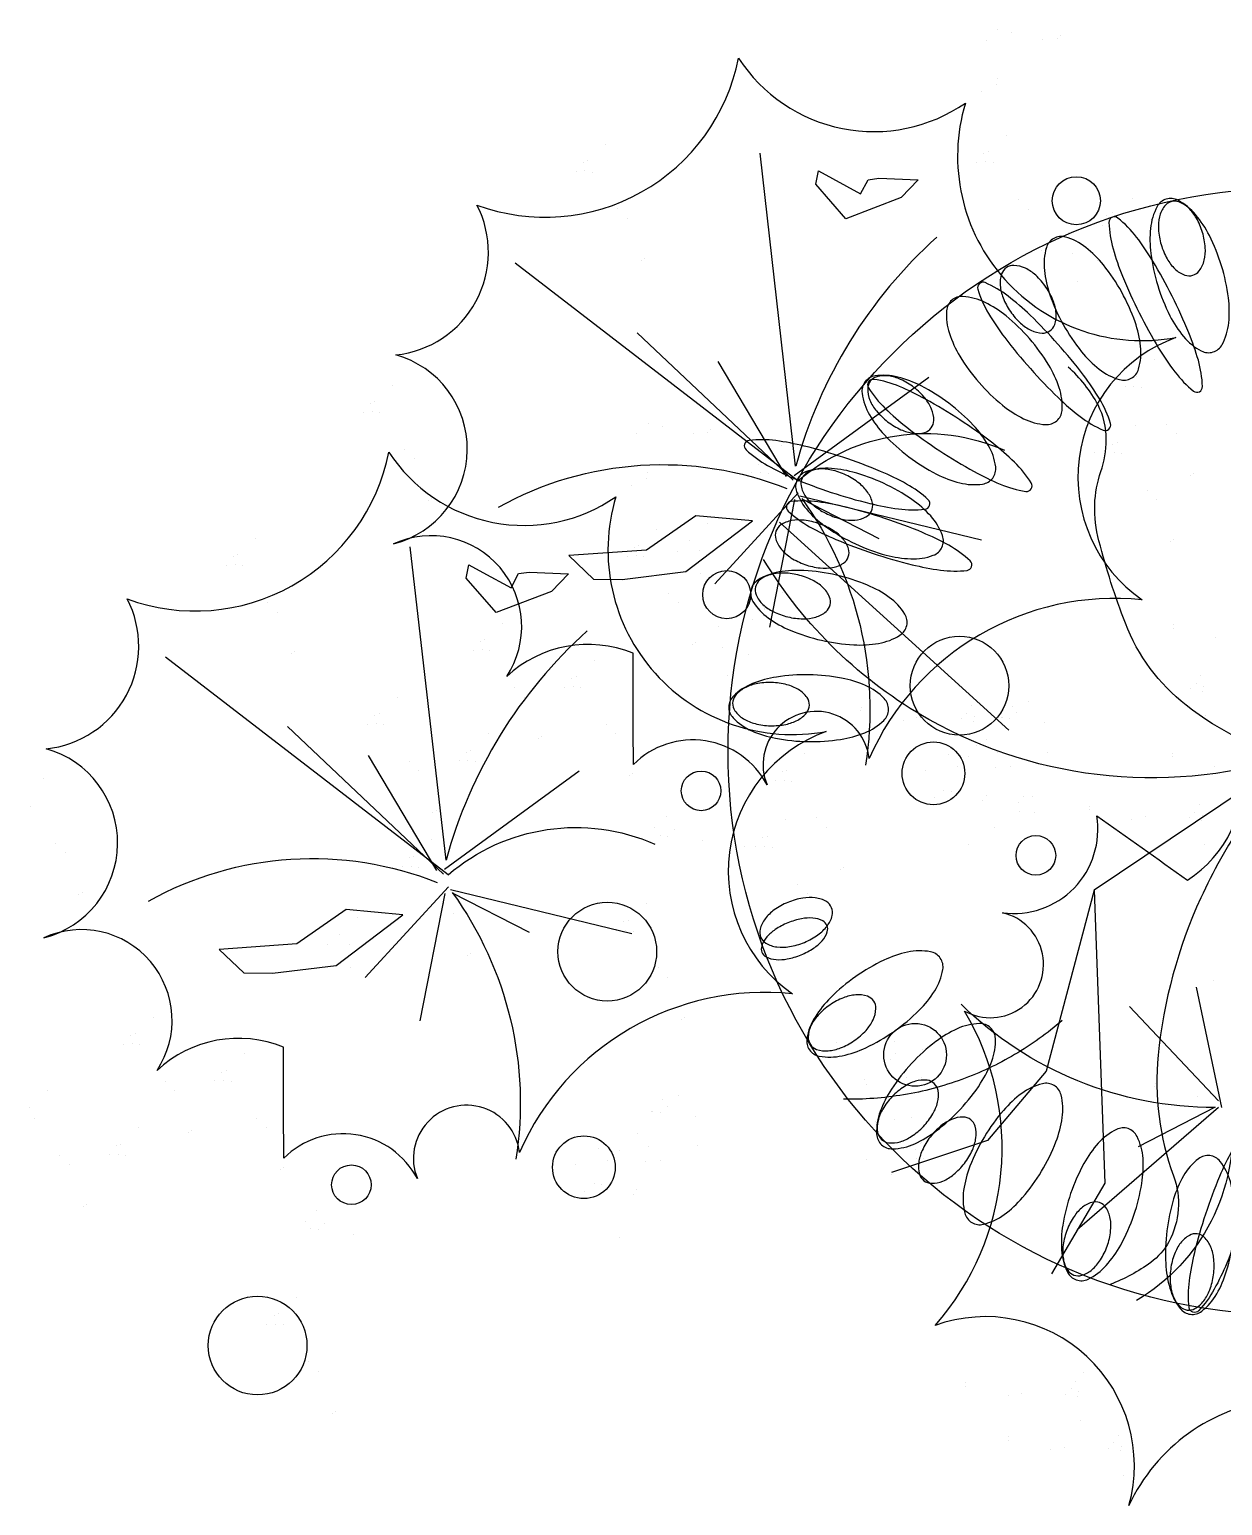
# Model space of a CAD drawing. Header units: millimetres. Extents: x 14385 to 129787, y 107826 to 186798.
# Drawn here: x 24926 to 26186, y 124679 to 126236 of the extents above; entities that cross this region are included whole.
import ezdxf

# ---------------------------------------------------------------- set-up
doc = ezdxf.new("R2010")
doc.units = ezdxf.units.MM
doc.header["$LTSCALE"] = 1000
doc.layers.add('FF-PLANTS', color=86, linetype='Continuous')

# ---------------------------------------------------------------- blocks, each defined once
blk = doc.blocks.new('A$C2E4346AB')
at = {"color": 250}
for p, q in [((-290.8, 781.5), (-290.8, 781.5)), ((-303, 770.4), (-303, 770.4)), ((-275.7, 778.3), (-275.7, 778.3)), ((-243.3, 771.3), (-243.3, 771.3)), ((-227.5, 772), (-227.5, 772)), ((-224.8, 775.4), (-224.8, 775.4)), ((-292.1, 723.6), (-292.1, 723.6)), ((-291.1, 729.5), (-291.1, 729.5)), ((-307.8, 715.6), (-307.8, 715.6)), ((-281.6, 669.9), (-281.6, 669.9)), ((-704.6, 660.3), (-704.6, 660.3)), ((-728.4, 641), (-728.4, 641)), ((-723.6, 642.8), (-723.6, 642.8)), ((-504, 320.6), (-541.6, 651.1)), ((-312.8, 641.3), (-312.8, 641.3)), ((-305.4, 650.6), (-305.4, 650.6)), ((-303.4, 641.8), (-303.4, 641.8)), ((-300.6, 652.5), (-300.6, 652.5)), ((-295.6, 640.8), (-295.6, 640.8)), ((-735.8, 631.7), (-735.8, 631.7)), ((-726.4, 632.2), (-726.4, 632.2)), ((-718.6, 631.1), (-718.6, 631.1)), ((-692, 592.4), (-692, 592.4)), ((-269, 602), (-269, 602)), ((-258.7, 592), (-258.7, 592)), ((-148.8, 603.1), (-148.8, 603.1)), ((-681.7, 582.4), (-681.7, 582.4)), ((-175.6, 585.6), (-175.6, 585.6)), ((-169, 588.3), (-169, 588.3)), ((-167.8, 585.6), (-167.8, 585.6)), ((-167.8, 584.6), (-167.8, 584.6)), ((-216.1, 567.6), (-216.1, 567.6)), ((-180, 574.5), (-180, 574.5)), ((-244, 547.8), (-244, 547.8)), ((-240.7, 549.9), (-240.7, 549.9)), ((-211.9, 545.3), (-211.9, 545.3)), ((-501.7, 305.1), (-800, 534.8)), ((-667, 538.2), (-667, 538.2)), ((-663.7, 540.3), (-663.7, 540.3)), ((-185.1, 537.3), (-185.1, 537.3)), ((-206.7, 515.1), (-206.7, 515.1)), ((-671.3, 461.5), (-506.6, 305.9)), ((-513.5, 309.7), (-585.6, 431.2)), ((-125.1, 433), (-125.1, 433)), ((-929, 406.3), (-929, 406.3)), ((-505.7, 310.8), (-363.3, 414.7)), ((-149, 413.7), (-149, 413.7)), ((-144.1, 415.6), (-144.1, 415.6)), ((-156.3, 404.4), (-156.3, 404.4)), ((-146.9, 404.9), (-146.9, 404.9)), ((-139.1, 403.9), (-139.1, 403.9)), ((-960.2, 377.7), (-960.2, 377.7)), ((-952.8, 387.1), (-952.8, 387.1)), ((-950.8, 378.2), (-950.8, 378.2)), ((-948, 388.9), (-948, 388.9)), ((-942.9, 377.2), (-942.9, 377.2)), ((-659.8, 365.8), (-659.8, 365.8)), ((-644.7, 362.7), (-644.7, 362.7)), ((-593.9, 359.7), (-593.9, 359.7)), ((-145.6, 363.3), (-145.6, 363.3)), ((-112.5, 365.1), (-112.5, 365.1)), ((-672, 354.7), (-672, 354.7)), ((-612.3, 355.6), (-612.3, 355.6)), ((-596.6, 356.3), (-596.6, 356.3)), ((-169.5, 344), (-169.5, 344)), ((-164.7, 345.8), (-164.7, 345.8)), ((-102.2, 355.1), (-102.2, 355.1)), ((-916.4, 338.5), (-916.4, 338.5)), ((-906.1, 328.4), (-906.1, 328.4)), ((-519, 342.2), (-519, 342.2)), ((-188.8, 335.4), (-188.8, 335.4)), ((-176.9, 334.6), (-176.9, 334.6)), ((-167.4, 335.1), (-167.4, 335.1)), ((-159.6, 334.1), (-159.6, 334.1)), ((-660.2, 313.9), (-660.2, 313.9)), ((-550.3, 313.6), (-550.3, 313.6)), ((-542.9, 322.9), (-542.9, 322.9)), ((-540.8, 314.1), (-540.8, 314.1)), ((-538.1, 324.7), (-538.1, 324.7)), ((-533, 313), (-533, 313)), ((-84.2, 313), (-84.2, 313)), ((-676.9, 299.9), (-676.9, 299.9)), ((-661.2, 307.9), (-661.2, 307.9)), ((-87.5, 311), (-87.5, 311)), ((-891.4, 284.3), (-891.4, 284.3)), ((-888.1, 286.4), (-888.1, 286.4)), ((-501.4, 292.4), (-589.2, 196.5)), ((-505.2, 285.4), (-531.5, 150.9)), ((-499.4, 289.5), (-307.7, 243)), ((-497.5, 286.2), (-416.3, 244.4)), ((-133, 295.4), (-133, 295.4)), ((-122.8, 285.3), (-122.8, 285.3)), ((-506.4, 274.3), (-506.4, 274.3)), ((-650.6, 254.2), (-650.6, 254.2)), ((-597.4, 259.7), (-597.4, 259.7)), ((-496.2, 264.2), (-496.2, 264.2)), ((-1073.7, 244.6), (-1073.7, 244.6)), ((-873, -95), (-910.7, 235.4)), ((-674.5, 234.9), (-674.5, 234.9)), ((-669.7, 236.8), (-669.7, 236.8)), ((-616.4, 242.2), (-616.4, 242.2)), ((-108.1, 241.2), (-108.1, 241.2)), ((-104.7, 243.3), (-104.7, 243.3)), ((-1097.5, 225.3), (-1097.5, 225.3)), ((-1092.7, 227.2), (-1092.7, 227.2)), ((-681.9, 225.6), (-681.9, 225.6)), ((-672.4, 226.1), (-672.4, 226.1)), ((-664.6, 225.1), (-664.6, 225.1)), ((-628.6, 231.1), (-628.6, 231.1)), ((-605.6, 231.8), (-605.6, 231.8)), ((-589.9, 232.4), (-589.9, 232.4)), ((-481.5, 220.1), (-481.5, 220.1)), ((-478.1, 222.2), (-478.1, 222.2)), ((-1104.9, 216), (-1104.9, 216)), ((-1095.4, 216.5), (-1095.4, 216.5)), ((-1087.6, 215.5), (-1087.6, 215.5)), ((-604.9, 207.3), (-604.9, 207.3)), ((-517.9, 187.4), (-517.9, 187.4)), ((-1061.1, 176.7), (-1061.1, 176.7)), ((-638.1, 186.3), (-638.1, 186.3)), ((-627.8, 176.3), (-627.8, 176.3)), ((-538, 172.6), (-538, 172.6)), ((-1050.8, 166.7), (-1050.8, 166.7)), ((-549.1, 158.8), (-549.1, 158.8)), ((-544.7, 169.9), (-544.7, 169.9)), ((-536.9, 170), (-536.9, 170)), ((-536.9, 168.9), (-536.9, 168.9)), ((-813.1, 154.9), (-813.1, 154.9)), ((-585.2, 151.9), (-585.2, 151.9)), ((-105, 149.8), (-105, 149.8)), ((-104.7, 153.7), (-104.7, 153.7)), ((-1032.8, 124.6), (-1032.8, 124.6)), ((-844.4, 126.3), (-844.4, 126.3)), ((-837, 135.6), (-837, 135.6)), ((-834.9, 126.8), (-834.9, 126.8)), ((-832.2, 137.4), (-832.2, 137.4)), ((-827.1, 125.7), (-827.1, 125.7)), ((-613.1, 132.2), (-613.1, 132.2)), ((-609.8, 134.2), (-609.8, 134.2)), ((-580.9, 129.7), (-580.9, 129.7)), ((-60.3, 140), (-60.3, 140)), ((-870.7, -110.6), (-1169.1, 119.1)), ((-1036.1, 122.5), (-1036.1, 122.5)), ((-716.7, 116.1), (-716.7, 116.1)), ((-554.2, 121.6), (-554.2, 121.6)), ((-740.6, 96.8), (-740.6, 96.8)), ((-735.8, 98.7), (-735.8, 98.7)), ((-575.7, 99.4), (-575.7, 99.4)), ((-76.3, 99.4), (-76.3, 99.4)), ((-800.6, 87), (-800.6, 87)), ((-748, 87.5), (-748, 87.5)), ((-738.5, 88), (-738.5, 88)), ((-730.7, 87), (-730.7, 87)), ((-86.7, 85.7), (-86.7, 85.7)), ((-81.3, 91.4), (-81.3, 91.4)), ((-74.2, 83), (-74.2, 83)), ((-73, 88), (-73, 88)), ((-924.5, 77), (-924.5, 77)), ((-790.3, 77), (-790.3, 77)), ((-435, 62.4), (-435, 62.4)), ((-434.8, 66.3), (-434.8, 66.3)), ((-318.7, 68), (-318.7, 68)), ((-275, 67.5), (-275, 67.5)), ((-258.2, 72.2), (-258.2, 72.2)), ((-955.7, 48.4), (-955.7, 48.4)), ((-948.4, 57.7), (-948.4, 57.7)), ((-946.3, 48.9), (-946.3, 48.9)), ((-943.5, 59.5), (-943.5, 59.5)), ((-938.5, 47.8), (-938.5, 47.8)), ((-704.1, 48.3), (-704.1, 48.3)), ((-390.3, 52.6), (-390.3, 52.6)), ((-376.1, 55.2), (-376.1, 55.2)), ((-329.2, 54.3), (-329.2, 54.3)), ((-323.8, 60), (-323.8, 60)), ((-316.7, 51.6), (-316.7, 51.6)), ((-315.4, 56.6), (-315.4, 56.6)), ((-286.9, 55.8), (-286.9, 55.8)), ((-285.7, 55.7), (-285.7, 55.7)), ((-277.9, 54.7), (-277.9, 54.7)), ((-270.4, 61), (-270.4, 61)), ((-241.1, 49.8), (-241.1, 49.8)), ((-71.1, 57.3), (-71.1, 57.3)), ((-1040.4, 45.8), (-875.7, -109.8)), ((-828.1, 38.2), (-828.1, 38.2)), ((-775.6, 32.8), (-775.6, 32.8)), ((-772.3, 34.9), (-772.3, 34.9)), ((-693.9, 38.2), (-693.9, 38.2)), ((-302.2, 31.9), (-302.2, 31.9)), ((-851.9, 18.9), (-851.9, 18.9)), ((-847.1, 20.8), (-847.1, 20.8)), ((-494.2, 17.3), (-494.2, 17.3)), ((-343, 16.2), (-343, 16.2)), ((-313.6, 26), (-313.6, 26)), ((-290.4, 18.7), (-290.4, 18.7)), ((-238.6, 18.9), (-238.6, 18.9)), ((-106, 17.8), (-106, 17.8)), ((-882.6, -106), (-954.7, 15.5)), ((-911.9, 9.1), (-911.9, 9.1)), ((-859.3, 9.6), (-859.3, 9.6)), ((-849.9, 10.1), (-849.9, 10.1)), ((-842.1, 9.1), (-842.1, 9.1)), ((-333.4, 3.3), (-333.4, 3.3)), ((-321.2, 14.4), (-321.2, 14.4)), ((-293.2, 2.6), (-293.2, 2.6)), ((-277.5, 3.3), (-277.5, 3.3)), ((-106.2, 13.9), (-106.2, 13.9)), ((-61.5, 4.1), (-61.5, 4.1)), ((-1298, -9.3), (-1298, -9.3)), ((-901.6, -0.9), (-901.6, -0.9)), ((-874.8, -104.8), (-732.4, -0.9)), ((-679.1, -5.9), (-679.1, -5.9)), ((-675.8, -3.9), (-675.8, -3.9)), ((-525.4, -11.3), (-525.4, -11.3)), ((-518, -1.9), (-518, -1.9)), ((-516, -10.8), (-516, -10.8)), ((-513.2, -0.1), (-513.2, -0.1)), ((-508.2, -11.8), (-508.2, -11.8)), ((-367.2, -0.6), (-367.2, -0.6)), ((-357.4, -29.5), (-357.4, -29.5)), ((-347.5, -21.2), (-347.5, -21.2)), ((-339.7, -22.2), (-339.7, -22.2)), ((-302.8, -27.1), (-302.8, -27.1)), ((-263.5, -28.1), (-263.5, -28.1)), ((-253.5, -28.1), (-253.5, -28.1)), ((-1312, -38.5), (-1312, -38.5)), ((-886.9, -45.1), (-886.9, -45.1)), ((-883.6, -43), (-883.6, -43)), ((-306.6, -32.4), (-306.6, -32.4)), ((-268.8, -33.9), (-268.8, -33.9)), ((-267.5, -43.6), (-267.5, -43.6)), ((-251.5, -44.5), (-251.5, -44.5)), ((-193.8, -42.1), (-193.8, -42.1)), ((-193.6, -38.2), (-193.6, -38.2)), ((-82.6, -44.5), (-82.6, -44.5)), ((-77.5, -36.5), (-77.5, -36.5)), ((-652.5, -60.6), (-652.5, -60.6)), ((-640.3, -49.4), (-640.3, -49.4)), ((-514.7, -52.4), (-514.7, -52.4)), ((-481.6, -50.5), (-481.6, -50.5)), ((-471.3, -60.6), (-471.3, -60.6)), ((-294.2, -61), (-294.2, -61)), ((-149.1, -51.9), (-149.1, -51.9)), ((-135, -49.4), (-135, -49.4)), ((-88, -50.2), (-88, -50.2)), ((-75.5, -52.9), (-75.5, -52.9)), ((-74.2, -47.9), (-74.2, -47.9)), ((-1285.5, -77.2), (-1285.5, -77.2)), ((-888.1, -73.5), (-888.1, -73.5)), ((-646.8, -68.7), (-646.8, -68.7)), ((-639, -69.7), (-639, -69.7)), ((-631.8, -62.9), (-631.8, -62.9)), ((-602.1, -74.6), (-602.1, -74.6)), ((-538.5, -71.7), (-538.5, -71.7)), ((-533.7, -69.9), (-533.7, -69.9)), ((-1275.2, -87.3), (-1275.2, -87.3)), ((-911.9, -92.8), (-911.9, -92.8)), ((-907.1, -91), (-907.1, -91)), ((-557.9, -80.3), (-557.9, -80.3)), ((-545.9, -81), (-545.9, -81)), ((-536.5, -80.5), (-536.5, -80.5)), ((-528.7, -81.6), (-528.7, -81.6)), ((-321, -78.1), (-321, -78.1)), ((-72.4, -78.6), (-72.4, -78.6)), ((-919.3, -102.1), (-919.3, -102.1)), ((-909.9, -101.6), (-909.9, -101.6)), ((-902.1, -102.7), (-902.1, -102.7)), ((-456.6, -104.7), (-456.6, -104.7)), ((-453.3, -102.6), (-453.3, -102.6)), ((-870.5, -123.3), (-958.3, -219.1)), ((-502.1, -120.3), (-502.1, -120.3)), ((-1260.5, -131.4), (-1260.5, -131.4)), ((-1257.2, -129.3), (-1257.2, -129.3)), ((-874.2, -130.2), (-900.6, -264.7)), ((-868.4, -126.2), (-676.8, -172.7)), ((-866.6, -129.5), (-785.3, -171.2)), ((-491.8, -130.3), (-491.8, -130.3)), ((-875.5, -141.4), (-875.5, -141.4)), ((-865.2, -151.4), (-865.2, -151.4)), ((-661.7, -140.9), (-661.7, -140.9)), ((-966.5, -156), (-966.5, -156)), ((-692.9, -169.5), (-692.9, -169.5)), ((-685.5, -160.2), (-685.5, -160.2)), ((-683.4, -169), (-683.4, -169)), ((-680.7, -158.3), (-680.7, -158.3)), ((-675.6, -170.1), (-675.6, -170.1)), ((-997.7, -184.6), (-997.7, -184.6)), ((-985.5, -173.4), (-985.5, -173.4)), ((-974.7, -183.9), (-974.7, -183.9)), ((-959, -183.2), (-959, -183.2)), ((-477.1, -174.5), (-477.1, -174.5)), ((-473.8, -172.4), (-473.8, -172.4)), ((-850.5, -195.6), (-850.5, -195.6)), ((-847.2, -193.5), (-847.2, -193.5)), ((-974, -208.4), (-974, -208.4)), ((-649.1, -208.8), (-649.1, -208.8)), ((-638.8, -218.8), (-638.8, -218.8)), ((-54.1, -356.2), (-81, -229)), ((-63.2, -222.5), (-63.2, -222.5)), ((-1182.2, -260.8), (-1182.2, -260.8)), ((-624.1, -263), (-624.1, -263)), ((-620.8, -260.9), (-620.8, -260.9)), ((-57.5, -349.1), (-151.7, -249.5)), ((-1206.1, -280.1), (-1206.1, -280.1)), ((-1201.2, -278.2), (-1201.2, -278.2)), ((-1213.4, -289.4), (-1213.4, -289.4)), ((-1204, -288.9), (-1204, -288.9)), ((-1196.2, -289.9), (-1196.2, -289.9)), ((-460.4, -287.8), (-460.4, -287.8)), ((-399.7, -286.4), (-399.7, -286.4)), ((-370.5, -295.2), (-370.5, -295.2)), ((-1085.8, -299.5), (-1085.8, -299.5)), ((-404.1, -305.1), (-404.1, -305.1)), ((-398.7, -299.3), (-398.7, -299.3)), ((-1109.6, -318.8), (-1109.6, -318.8)), ((-1104.8, -317), (-1104.8, -317)), ((-431.6, -326.1), (-431.6, -326.1)), ((-386.9, -324.9), (-386.9, -324.9)), ((-370.9, -324.7), (-370.9, -324.7)), ((-239.5, -317.9), (-301.4, -391.1)), ((-1293.6, -338.7), (-1293.6, -338.7)), ((-1169.6, -328.7), (-1169.6, -328.7)), ((-1159.3, -338.7), (-1159.3, -338.7)), ((-1117, -328.2), (-1117, -328.2)), ((-1107.6, -327.7), (-1107.6, -327.7)), ((-1099.8, -328.7), (-1099.8, -328.7)), ((-429.4, -332.2), (-429.4, -332.2)), ((-384.9, -341.4), (-384.9, -341.4)), ((-124.7, -334.3), (-124.7, -334.3)), ((-124.5, -330.4), (-124.5, -330.4)), ((-65.8, -341.6), (-65.8, -341.6)), ((-1312.6, -356.1), (-1312.6, -356.1)), ((-644.1, -348.2), (-644.1, -348.2)), ((-639.4, -354.7), (-639.4, -354.7)), ((-627.2, -343.5), (-627.2, -343.5)), ((-410.9, -357.3), (-410.9, -357.3)), ((-57.6, -356.2), (-206.8, -485.2)), ((-61.3, -355.7), (-142.5, -397.6)), ((-80, -344.1), (-80, -344.1)), ((-1307.6, -367.8), (-1307.6, -367.8)), ((-1073.2, -367.4), (-1073.2, -367.4)), ((-656, -359.9), (-656, -359.9)), ((-654.8, -359.9), (-654.8, -359.9)), ((-647, -361), (-647, -361)), ((-610.1, -365.8), (-610.1, -365.8)), ((-419.4, -370.5), (-419.4, -370.5)), ((-399.4, -368.9), (-399.4, -368.9)), ((-381.8, -367), (-381.8, -367)), ((-1197.1, -377.5), (-1197.1, -377.5)), ((-1144.6, -382.9), (-1144.6, -382.9)), ((-1141.3, -380.8), (-1141.3, -380.8)), ((-1062.9, -377.5), (-1062.9, -377.5)), ((-671.3, -383.8), (-671.3, -383.8)), ((-1221, -396.7), (-1221, -396.7)), ((-1216.2, -394.9), (-1216.2, -394.9)), ((-712, -399.5), (-712, -399.5)), ((-690.3, -401.2), (-690.3, -401.2)), ((-659.5, -397), (-659.5, -397)), ((-607.7, -396.8), (-607.7, -396.8)), ((-301.4, -391.1), (-402.7, -424.8)), ((-377.3, -400), (-377.3, -400)), ((-371.9, -394.3), (-371.9, -394.3)), ((-371.2, -393.3), (-371.2, -393.3)), ((-1281, -406.6), (-1281, -406.6)), ((-1270.7, -416.6), (-1270.7, -416.6)), ((-1228.4, -406.1), (-1228.4, -406.1)), ((-1218.9, -405.6), (-1218.9, -405.6)), ((-1211.1, -406.6), (-1211.1, -406.6)), ((-1044.9, -419.5), (-1044.9, -419.5)), ((-736.3, -416.3), (-736.3, -416.3)), ((-702.5, -412.4), (-702.5, -412.4)), ((-662.3, -413.1), (-662.3, -413.1)), ((-646.6, -412.4), (-646.6, -412.4)), ((-429.3, -411.2), (-429.3, -411.2)), ((-376.6, -409.8), (-376.6, -409.8)), ((-368.6, -409.8), (-368.6, -409.8)), ((-1048.2, -421.6), (-1048.2, -421.6)), ((-402.7, -427.2), (-402.7, -427.2)), ((-374.6, -426.2), (-374.6, -426.2)), ((-177.6, -436.1), (-233.9, -531.7)), ((-726.5, -445.1), (-726.5, -445.1)), ((-716.5, -436.9), (-716.5, -436.9)), ((-708.7, -437.9), (-708.7, -437.9)), ((-675.6, -448.1), (-675.6, -448.1)), ((-671.9, -442.8), (-671.9, -442.8)), ((-1256, -460.8), (-1256, -460.8)), ((-1252.7, -458.7), (-1252.7, -458.7)), ((-1009.4, -465.1), (-1009.4, -465.1)), ((-1021.6, -476.3), (-1021.6, -476.3)), ((-1000.9, -478.6), (-1000.9, -478.6)), ((-1015.8, -484.3), (-1015.8, -484.3)), ((-1008, -485.4), (-1008, -485.4)), ((-971.2, -490.2), (-971.2, -490.2)), ((-690, -493.7), (-690, -493.7)), ((-1030.7, -556.6), (-1030.7, -556.6)), ((-1054.6, -575.9), (-1054.6, -575.9)), ((-1049.8, -574), (-1049.8, -574)), ((-1062, -585.2), (-1062, -585.2)), ((-1052.5, -584.7), (-1052.5, -584.7)), ((-1044.7, -585.7), (-1044.7, -585.7)), ((-1018.2, -624.5), (-1018.2, -624.5)), ((-1007.9, -634.5), (-1007.9, -634.5)), ((-200.6, -635.6), (-200.6, -635.6)), ((-324.5, -650.5), (-324.5, -650.5)), ((-324.2, -646.6), (-324.2, -646.6)), ((-213.3, -652.9), (-213.3, -652.9)), ((-208.2, -644.9), (-208.2, -644.9)), ((-279.8, -660.3), (-279.8, -660.3)), ((-265.6, -657.8), (-265.6, -657.8)), ((-218.7, -658.6), (-218.7, -658.6)), ((-206.2, -661.3), (-206.2, -661.3)), ((-204.9, -656.3), (-204.9, -656.3)), ((-993.2, -678.6), (-993.2, -678.6)), ((-989.9, -676.6), (-989.9, -676.6)), ((-203.1, -687), (-203.1, -687)), ((-279.6, -707.7), (-279.6, -707.7)), ((-279.4, -703.8), (-279.4, -703.8)), ((-220.7, -715), (-220.7, -715)), ((-173.8, -715.9), (-173.8, -715.9)), ((-168.4, -710.1), (-168.4, -710.1)), ((-163.3, -702.1), (-163.3, -702.1)), ((-160, -713.6), (-160, -713.6)), ((-234.9, -717.5), (-234.9, -717.5)), ((-161.3, -718.5), (-161.3, -718.5)), ((-158.2, -744.2), (-158.2, -744.2))]:
    blk.add_line(p, q, dxfattribs=at)
at = {"color": 8}
blk.add_line((-188.9, -126.7), (-239.5, -317.9), dxfattribs=at)
at = {"color": 250}
for points in [[(-926, 438.1, 0.528604), (-840.4, 596.3, 0.461323), (-564.3, 751.3, 0.422537), (-324.8, 703.9, 0.562131), (-102.5, 456.5, 0.60877), (-138.3, 179.6, 0.325172), (-426.4, 12.2, 1.146579), (-534.2, -15.6, 0.504788), (-675.2, 5.9, -0.001062), (-675.6, 123.2, 0.292797), (-809, 98.7, 0.752364), (-928.4, 238.7, 0.768627), (-926, 438.1)], [(-501.7, 305.1, -0.289646), (-283.4, 337.4, -0.01639)], [(-1295, 22.4, 0.528604), (-1209.5, 180.6, 0.461323), (-933.4, 335.6, 0.422537), (-693.8, 288.3, 0.562131), (-471.6, 40.8, 0.60877), (-507.4, -236.1, 0.325172), (-795.5, -403.5, 1.146579), (-903.3, -431.2, 0.504788), (-1044.3, -409.7, -0.001062), (-1044.6, -292.5, 0.292797), (-1178, -317, 0.752364), (-1297.5, -177, 0.768627), (-1295, 22.4)], [(-817.8, 277.3, -0.22602), (-513.2, 297)], [(-497.4, 286.6, -0.197403), (-430.2, 5, -0.078046)], [(311.2, -95.3, 0.528604), (390.3, -256.8, 0.461323), (356, -571.6, 0.422537), (178.3, -739.1, 0.562131), (-152.2, -776.2, 0.60877), (-356.8, -586.2, 0.325172), (-325.6, -254.4, 1.146579), (-285.6, -150.6, 0.504788), (-186.2, -48.3, -0.001062), (-90.5, -116.2, 0.292797), (-33, 6.7, 0.752364), (150.3, 22.6, 0.768627), (311.2, -95.3)], [(-870.7, -110.6, -0.289646), (-652.5, -78.3, -0.01639)], [(-1186.9, -138.3, -0.22602), (-882.3, -118.7)], [(-866.4, -129.1, -0.197403), (-799.2, -410.7, -0.078046)], [(-61.1, -356.1, -0.197403), (-329.4, -247.2, -0.078046)], [(-222.6, -264.3, -0.045191), (-272.8, -300.3, -0.045191), (-328.6, -326.6, -0.04648), (-390, -342.8, -0.04648), (-453.3, -347.4)], [(-43.6, -363.3, -0.289646), (-144.1, -559.8, -0.01639)]]:
    blk.add_lwpolyline(points, format="xyb", dxfattribs=at)
for points in [[(-392.5, 604.1), (-450.9, 581.8), (-482.5, 618.2), (-480, 632.3), (-465.1, 624.2), (-435.4, 608.1), (-427.3, 623), (-416.1, 624.6), (-374.7, 622.8)], [(-687.1, 201.1), (-619.8, 209.5), (-549.6, 262.9), (-609.4, 268.4), (-661.4, 232), (-743.4, 226.3), (-717.4, 201.4)], [(-761.6, 188.5), (-820, 166.1), (-851.6, 202.5), (-849.1, 216.6), (-834.2, 208.5), (-804.4, 192.4), (-796.4, 207.3), (-785.2, 208.9), (-743.8, 207.1)], [(-1056.1, -214.5), (-988.9, -206.2), (-918.7, -152.8), (-978.4, -147.3), (-1030.4, -183.6), (-1112.4, -189.4), (-1086.5, -214.2)]]:
    blk.add_lwpolyline(points, close=True, dxfattribs=at)
for points in [[(-63.4, 441.2, 0.197708), (-53.8, 449, 0.098831), (-46.8, 472.1, 0.056188), (-47.2, 498.4, 0.042894), (-54.4, 532.2, 0.042894), (-67.3, 564.1, 0.056188), (-81.8, 586.2, 0.098831), (-100.5, 601.3, 0.197708), (-112.8, 602.5, 0.197708), (-122.4, 594.6, 0.098831), (-129.4, 571.6, 0.056188), (-129.1, 545.2, 0.042894), (-121.8, 511.5, 0.042894), (-109, 479.5, 0.056188), (-94.5, 457.5, 0.098831), (-75.8, 442.3, 0.197708)], [(-84.8, 522.1, 0.159956), (-78, 526.8, 0.106325), (-72.7, 538.1, 0.071019), (-71.6, 551.3, 0.057323), (-74.5, 567.4, 0.057323), (-80.9, 582.5, 0.071019), (-89, 593, 0.106325), (-99.5, 599.5, 0.159956), (-107.9, 599.8, 0.159956), (-114.7, 595, 0.106325), (-120, 583.8, 0.071019), (-121, 570.6, 0.057323), (-118.2, 554.5, 0.057323), (-111.8, 539.4, 0.071019), (-103.7, 528.9, 0.106325), (-93.2, 522.3, 0.159956)], [(-84.8, 522.1, 0.159956), (-78, 526.8, 0.106325), (-72.7, 538.1, 0.071019), (-71.6, 551.3, 0.057323), (-74.5, 567.4, 0.057323), (-80.9, 582.5, 0.071019), (-89, 593, 0.106325), (-99.5, 599.5, 0.159956), (-107.9, 599.8, 0.159956), (-114.7, 595, 0.106325), (-120, 583.8, 0.071019), (-121, 570.6, 0.057323), (-118.2, 554.5, 0.057323), (-111.8, 539.4, 0.071019), (-103.7, 528.9, 0.106325), (-93.2, 522.3, 0.159956)], [(-77.8, 399.3, 0.293325), (-74.6, 404.7, 0.060578), (-78.9, 432.4, 0.027274), (-88.9, 461.3, 0.019608), (-106.5, 500, 0.019608), (-127, 537.2, 0.027274), (-144.2, 562.5, 0.060578), (-163.8, 582.5, 0.293325), (-170.1, 583.2, 0.293325), (-173.3, 577.8, 0.060578), (-168.9, 550.1, 0.027274), (-158.9, 521.2, 0.019608), (-141.4, 482.5, 0.019608), (-120.8, 445.3, 0.027274), (-103.6, 420.1, 0.060578), (-84, 400, 0.293325)], [(-149.7, 413.5, 0.197708), (-142, 423.2, 0.098831), (-139.9, 447.2, 0.056188), (-145.7, 472.9, 0.042894), (-159.8, 504.4, 0.042894), (-179.1, 533, 0.056188), (-197.8, 551.5, 0.098831), (-219.3, 562.5, 0.197708), (-231.6, 561, 0.197708), (-239.3, 551.3, 0.098831), (-241.4, 527.3, 0.056188), (-235.6, 501.6, 0.042894), (-221.5, 470.1, 0.042894), (-202.2, 441.5, 0.056188), (-183.5, 423, 0.098831), (-162, 412.1, 0.197708)], [(-235.6, 463.4, 0.159956), (-230.5, 470.1, 0.106325), (-229, 482.3, 0.071019), (-232.1, 495.2, 0.057323), (-239.8, 509.7, 0.057323), (-250.6, 522.1, 0.071019), (-261.5, 529.6, 0.106325), (-273.5, 532.5, 0.159956), (-281.5, 530.2, 0.159956), (-286.6, 523.6, 0.106325), (-288.1, 511.3, 0.071019), (-285, 498.4, 0.057323), (-277.3, 483.9, 0.057323), (-266.6, 471.5, 0.071019), (-255.6, 464.1, 0.106325), (-243.6, 461.1, 0.159956)], [(-173.3, 359.7, 0.293325), (-171.6, 365.7, 0.060578), (-183, 391.4, 0.027274), (-200.1, 416.7, 0.019608), (-227.1, 449.5, 0.019608), (-256.5, 480.1, 0.027274), (-279.7, 500.1, 0.060578), (-303.8, 514.4, 0.293325), (-310, 513.4, 0.293325), (-311.7, 507.4, 0.060578), (-300.3, 481.7, 0.027274), (-283.2, 456.4, 0.019608), (-256.2, 423.6, 0.019608), (-226.8, 393, 0.027274), (-203.6, 373, 0.060578), (-179.5, 358.7, 0.293325)], [(-228.4, 368.5, 0.197708), (-222.8, 379.6, 0.098831), (-225.8, 403.5, 0.056188), (-236.8, 427.4, 0.042894), (-257.2, 455.3, 0.042894), (-281.9, 479.3, 0.056188), (-304.1, 493.5, 0.098831), (-327.4, 499.7, 0.197708), (-339.2, 495.8, 0.197708), (-344.7, 484.7, 0.098831), (-341.7, 460.8, 0.056188), (-330.7, 436.8, 0.042894), (-310.4, 409, 0.042894), (-285.6, 385, 0.056188), (-263.4, 370.8, 0.098831), (-240.1, 364.5, 0.197708)], [(-296, 308.1, 0.197708), (-292.8, 320.1, 0.098831), (-300.7, 342.9, 0.056188), (-316.5, 364, 0.042894), (-342.2, 387, 0.042894), (-371.4, 405.3, 0.056188), (-396, 414.7, 0.098831), (-420.1, 415.9, 0.197708), (-430.8, 409.6, 0.197708), (-433.9, 397.6, 0.098831), (-426, 374.8, 0.056188), (-410.3, 353.7, 0.042894), (-384.6, 330.7, 0.042894), (-355.4, 312.4, 0.056188), (-330.7, 303.1, 0.098831), (-306.6, 301.8, 0.197708)], [(-255.3, 296.7, 0.293325), (-255.2, 303, 0.060578), (-272.9, 324.8, 0.027274), (-295.9, 344.8, 0.019608), (-330.5, 369.5, 0.019608), (-366.9, 391.5, 0.027274), (-394.4, 404.7, 0.060578), (-421.4, 412.3, 0.293325), (-427.1, 409.8, 0.293325), (-427.2, 403.5, 0.060578), (-409.6, 381.7, 0.027274), (-386.5, 361.7, 0.019608), (-351.9, 336.9, 0.019608), (-315.6, 315, 0.027274), (-288, 301.7, 0.060578), (-261, 294.1, 0.293325)], [(-360.9, 361, 0.159956), (-358.1, 368.9, 0.106325), (-360.5, 381, 0.071019), (-367.4, 392.4, 0.057323), (-379.1, 403.8, 0.057323), (-393.2, 412.2, 0.071019), (-405.9, 415.9, 0.106325), (-418.3, 415, 0.159956), (-425.2, 410.3, 0.159956), (-427.9, 402.5, 0.106325), (-425.6, 390.3, 0.071019), (-418.7, 379, 0.057323), (-406.9, 367.6, 0.057323), (-392.8, 359.2, 0.071019), (-380.1, 355.5, 0.106325), (-367.7, 356.3, 0.159956)], [(-362.6, 279.2, 0.293325), (-364.1, 285.3, 0.060578), (-386.9, 301.8, 0.027274), (-414.3, 315.2, 0.019608), (-454.1, 330.1, 0.019608), (-494.9, 341.9, 0.027274), (-524.9, 347.6, 0.060578), (-553, 347.9, 0.293325), (-557.9, 343.9, 0.293325), (-556.3, 337.9, 0.060578), (-533.6, 321.4, 0.027274), (-506.2, 308, 0.019608), (-466.4, 293, 0.019608), (-425.6, 281.3, 0.027274), (-395.5, 275.6, 0.060578), (-367.5, 275.3, 0.293325)], [(-349.5, 235, 0.197708), (-349, 247.4, 0.098831), (-361.4, 268.1, 0.056188), (-381.2, 285.4, 0.042894), (-411.1, 302.6, 0.042894), (-443.5, 314.4, 0.056188), (-469.6, 318.4, 0.098831), (-493.4, 314.6, 0.197708), (-502.5, 306.2, 0.197708), (-503.1, 293.9, 0.098831), (-490.6, 273.2, 0.056188), (-470.8, 255.8, 0.042894), (-440.9, 238.7, 0.042894), (-408.5, 226.8, 0.056188), (-382.5, 222.9, 0.098831), (-358.7, 226.6, 0.197708)], [(-424, 273.3, 0.159956), (-422.9, 281.6, 0.106325), (-427.8, 292.9, 0.071019), (-436.9, 302.6, 0.057323), (-450.8, 311.3, 0.057323), (-466.3, 316.6, 0.071019), (-479.5, 317.6, 0.106325), (-491.4, 314.2, 0.159956), (-497.2, 308.1, 0.159956), (-498.2, 299.9, 0.106325), (-493.4, 288.5, 0.071019), (-484.3, 278.8, 0.057323), (-470.4, 270.1, 0.057323), (-454.9, 264.8, 0.071019), (-441.6, 263.8, 0.106325), (-429.8, 267.2, 0.159956)], [(-318.2, 214.6, 0.293325), (-319.7, 220.7, 0.060578), (-342.4, 237.2, 0.027274), (-369.9, 250.6, 0.019608), (-409.7, 265.5, 0.019608), (-450.5, 277.3, 0.027274), (-480.5, 283, 0.060578), (-508.6, 283.3, 0.293325), (-513.5, 279.4, 0.293325), (-511.9, 273.3, 0.060578), (-489.2, 256.8, 0.027274), (-461.7, 243.4, 0.019608), (-422, 228.5, 0.019608), (-381.1, 216.7, 0.027274), (-351.1, 211, 0.060578), (-323, 210.7, 0.293325)], [(-448.4, 224.9, 0.159956), (-448.2, 233.3, 0.106325), (-454.2, 244.1, 0.071019), (-464.2, 252.8, 0.057323), (-479, 259.9, 0.057323), (-494.9, 263.6, 0.071019), (-508.2, 263.2, 0.106325), (-519.7, 258.6, 0.159956), (-524.8, 252, 0.159956), (-524.9, 243.6, 0.106325), (-518.9, 232.8, 0.071019), (-508.9, 224.1, 0.057323), (-494.2, 216.9, 0.057323), (-478.2, 213.3, 0.071019), (-464.9, 213.7, 0.106325), (-453.4, 218.3, 0.159956)], [(-386.7, 152.4, 0.197708), (-388.8, 164.6, 0.098831), (-405.2, 182.2, 0.056188), (-428.2, 195.1, 0.042894), (-461, 205.7, 0.042894), (-495.2, 210.5, 0.056188), (-521.5, 209, 0.098831), (-544, 200.4, 0.197708), (-551.1, 190.2, 0.197708), (-549.1, 178, 0.098831), (-532.7, 160.4, 0.056188), (-509.7, 147.5, 0.042894), (-476.8, 136.9, 0.042894), (-442.7, 132.1, 0.056188), (-416.4, 133.6, 0.098831), (-393.9, 142.3, 0.197708)], [(-467.5, 174.3, 0.159956), (-468.2, 182.6, 0.106325), (-475.3, 192.8, 0.071019), (-486.2, 200.3, 0.057323), (-501.6, 205.9, 0.057323), (-517.9, 207.9, 0.071019), (-531, 206.1, 0.106325), (-542, 200.3, 0.159956), (-546.3, 193.2, 0.159956), (-545.6, 184.9, 0.106325), (-538.5, 174.7, 0.071019), (-527.6, 167.2, 0.057323), (-512.2, 161.6, 0.057323), (-496, 159.6, 0.071019), (-482.8, 161.4, 0.106325), (-471.9, 167.2, 0.159956)], [(-405.9, 63.8, 0.197708), (-410.4, 75.4, 0.098831), (-430.2, 89.2, 0.056188), (-455.4, 97, 0.042894), (-489.7, 100.5, 0.042894), (-524.1, 98.1, 0.056188), (-549.5, 91.2, 0.098831), (-569.7, 78, 0.197708), (-574.6, 66.7, 0.197708), (-570.1, 55.1, 0.098831), (-550.3, 41.3, 0.056188), (-525.2, 33.5, 0.042894), (-490.9, 30, 0.042894), (-456.5, 32.3, 0.056188), (-431, 39.3, 0.098831), (-410.8, 52.4, 0.197708)], [(-489.5, 68.5, 0.159956), (-491.9, 76.5, 0.106325), (-501, 84.9, 0.071019), (-513.2, 90, 0.057323), (-529.4, 92.3, 0.057323), (-545.8, 90.9, 0.071019), (-558.2, 86.4, 0.106325), (-567.7, 78.4, 0.159956), (-570.5, 70.6, 0.159956), (-568.1, 62.6, 0.106325), (-559.1, 54.1, 0.071019), (-546.8, 49, 0.057323), (-530.6, 46.7, 0.057323), (-514.3, 48.2, 0.071019), (-501.8, 52.7, 0.106325), (-492.3, 60.6, 0.159956)], [(-466.1, -145.3, 0.159956), (-471.5, -138.9, 0.106325), (-483.2, -134.9, 0.071019), (-496.5, -135.2, 0.057323), (-512.2, -139.7, 0.057323), (-526.6, -147.7, 0.071019), (-536.1, -156.9, 0.106325), (-541.5, -168, 0.159956), (-540.9, -176.3, 0.159956), (-535.5, -182.6, 0.106325), (-523.8, -186.7, 0.071019), (-510.5, -186.4, 0.057323), (-494.7, -181.9, 0.057323), (-480.4, -173.9, 0.071019), (-470.8, -164.7, 0.106325), (-465.4, -153.6, 0.159956)], [(-470.9, -164.1, 0.176598), (-475.3, -159.2, 0.103849), (-485.9, -156.2, 0.064195), (-497.7, -157, 0.050361), (-512.2, -161.3, 0.050361), (-525.5, -168.4, 0.064195), (-534.4, -176.2, 0.103849), (-539.8, -185.8, 0.176598), (-539.6, -192.3, 0.176598), (-535.1, -197.2, 0.103849), (-524.6, -200.1, 0.064195), (-512.8, -199.4, 0.050361), (-498.3, -195.1, 0.050361), (-485, -188, 0.064195), (-476, -180.2, 0.103849), (-470.6, -170.6, 0.176598)], [(-351.3, -198.5, 0.197708), (-361.7, -191.8, 0.098831), (-385.8, -192.2, 0.056188), (-410.8, -200.7, 0.042894), (-440.6, -218, 0.042894), (-467, -240.2, 0.056188), (-483.5, -260.7, 0.098831), (-492.1, -283.2, 0.197708), (-489.4, -295.3, 0.197708), (-479, -302, 0.098831), (-454.9, -301.6, 0.056188), (-429.9, -293.1, 0.042894), (-400.1, -275.8, 0.042894), (-373.7, -253.6, 0.056188), (-357.2, -233.1, 0.098831), (-348.6, -210.6, 0.197708)], [(-421.6, -243.8, 0.159956), (-428.3, -238.8, 0.106325), (-440.5, -237.3, 0.071019), (-453.5, -240.3, 0.057323), (-467.9, -248, 0.057323), (-480.3, -258.8, 0.071019), (-487.8, -269.8, 0.106325), (-490.7, -281.8, 0.159956), (-488.4, -289.8, 0.159956), (-481.8, -294.8, 0.106325), (-469.5, -296.3, 0.071019), (-456.6, -293.3, 0.057323), (-442.1, -285.6, 0.057323), (-429.7, -274.8, 0.071019), (-422.3, -263.8, 0.106325), (-419.3, -251.8, 0.159956)], [(-298.3, -272, 0.197708), (-309.9, -267.6, 0.098831), (-333.4, -273.1, 0.056188), (-356, -286.6, 0.042894), (-381.6, -309.7, 0.042894), (-402.9, -336.8, 0.056188), (-414.7, -360.4, 0.098831), (-418.5, -384.2, 0.197708), (-413.3, -395.5, 0.197708), (-401.7, -399.8, 0.098831), (-378.2, -394.4, 0.056188), (-355.6, -380.9, 0.042894), (-330, -357.8, 0.042894), (-308.7, -330.6, 0.056188), (-296.9, -307.1, 0.098831), (-293.1, -283.3, 0.197708)], [(-357.7, -331, 0.159956), (-365.2, -327.4, 0.106325), (-377.6, -328.5, 0.071019), (-389.5, -334.2, 0.057323), (-402.1, -344.7, 0.057323), (-412, -357.8, 0.071019), (-417, -370.1, 0.106325), (-417.4, -382.5, 0.159956), (-413.4, -389.8, 0.159956), (-405.9, -393.4, 0.106325), (-393.6, -392.3, 0.071019), (-381.6, -386.6, 0.057323), (-369, -376.1, 0.057323), (-359.2, -363, 0.071019), (-354.1, -350.7, 0.106325), (-353.7, -338.3, 0.159956)], [(-231.2, -332.9, 0.197708), (-243.5, -331.1, 0.098831), (-265.3, -341.3, 0.056188), (-284.6, -359.2, 0.042894), (-304.8, -387.1, 0.042894), (-320, -418.1, 0.056188), (-326.7, -443.6, 0.098831), (-325.4, -467.6, 0.197708), (-318, -477.6, 0.197708), (-305.7, -479.4, 0.098831), (-283.9, -469.2, 0.056188), (-264.6, -451.3, 0.042894), (-244.4, -423.4, 0.042894), (-229.2, -392.4, 0.056188), (-222.5, -366.9, 0.098831), (-223.8, -342.9, 0.197708)], [(-319.2, -369.1, 0.159956), (-327.1, -366.3, 0.106325), (-339.3, -368.7, 0.071019), (-350.6, -375.6, 0.057323), (-362, -387.4, 0.057323), (-370.4, -401.5, 0.071019), (-374.1, -414.2, 0.106325), (-373.2, -426.5, 0.159956), (-368.5, -433.4, 0.159956), (-360.7, -436.2, 0.106325), (-348.5, -433.8, 0.071019), (-337.2, -426.9, 0.057323), (-325.8, -415.1, 0.057323), (-317.4, -401.1, 0.071019), (-313.7, -388.3, 0.106325), (-314.5, -376, 0.159956)], [(-152.9, -378.5, 0.197708), (-165.3, -379.3, 0.098831), (-184.5, -393.8, 0.056188), (-199.7, -415.3, 0.042894), (-213.7, -446.9, 0.042894), (-222, -480.3, 0.056188), (-223.3, -506.6, 0.098831), (-217, -529.9, 0.197708), (-207.7, -538.1, 0.197708), (-195.3, -537.4, 0.098831), (-176.1, -522.8, 0.056188), (-160.9, -501.3, 0.042894), (-147, -469.8, 0.042894), (-138.6, -436.3, 0.056188), (-137.3, -410, 0.098831), (-143.6, -386.7, 0.197708)], [(-20.4, -376.7, -0.293325), (-16.4, -381.6, -0.060578), (-16.7, -409.7, -0.027274), (-22.3, -439.7, -0.019608), (-34, -480.6, -0.019608), (-48.8, -520.4, -0.027274), (-62.1, -547.9, -0.060578), (-78.6, -570.6, -0.293325), (-84.6, -572.2, -0.293325), (-88.6, -567.3, -0.060578), (-88.3, -539.2, -0.027274), (-82.7, -509.2, -0.019608), (-71, -468.4, -0.019608), (-56.2, -428.5, -0.027274), (-42.9, -401, -0.060578), (-26.5, -378.3, -0.293325)], [(-66.8, -406.9, 0.197708), (-78.8, -410.2, 0.098831), (-94.6, -428.4, 0.056188), (-105, -452.6, 0.042894), (-112.1, -486.3, 0.042894), (-113.3, -520.8, 0.056188), (-109, -546.8, 0.098831), (-98.1, -568.3, 0.197708), (-87.3, -574.4, 0.197708), (-75.3, -571.1, 0.098831), (-59.5, -552.9, 0.056188), (-49.1, -528.6, 0.042894), (-42, -494.9, 0.042894), (-40.8, -460.4, 0.056188), (-45.1, -434.4, 0.098831), (-56, -413, 0.197708)], [(-183.1, -456.6, 0.159956), (-191.5, -456.4, 0.106325), (-202.3, -462.4, 0.071019), (-211, -472.5, 0.057323), (-218.2, -487.2, 0.057323), (-221.8, -503.2, 0.071019), (-221.4, -516.4, 0.106325), (-216.8, -527.9, 0.159956), (-210.2, -533, 0.159956), (-201.8, -533.2, 0.106325), (-191, -527.2, 0.071019), (-182.3, -517.1, 0.057323), (-175.1, -502.4, 0.057323), (-171.5, -486.4, 0.071019), (-171.9, -473.2, 0.106325), (-176.5, -461.7, 0.159956)], [(-183.1, -456.6, 0.159956), (-191.5, -456.4, 0.106325), (-202.3, -462.4, 0.071019), (-211, -472.5, 0.057323), (-218.2, -487.2, 0.057323), (-221.8, -503.2, 0.071019), (-221.4, -516.4, 0.106325), (-216.8, -527.9, 0.159956), (-210.2, -533, 0.159956), (-201.8, -533.2, 0.106325), (-191, -527.2, 0.071019), (-182.3, -517.1, 0.057323), (-175.1, -502.4, 0.057323), (-171.5, -486.4, 0.071019), (-171.9, -473.2, 0.106325), (-176.5, -461.7, 0.159956)], [(-80.2, -489.5, 0.159956), (-88.4, -491.1, 0.106325), (-97.7, -499.2, 0.071019), (-104.1, -510.8, 0.057323), (-108.1, -526.7, 0.057323), (-108.3, -543.1, 0.071019), (-105.2, -556, 0.106325), (-98.2, -566.3, 0.159956), (-90.7, -569.9, 0.159956), (-82.5, -568.3, 0.106325), (-73.2, -560.2, 0.071019), (-66.8, -548.6, 0.057323), (-62.8, -532.7, 0.057323), (-62.6, -516.3, 0.071019), (-65.7, -503.4, 0.106325), (-72.7, -493.1, 0.159956)]]:
    blk.add_lwpolyline(points, format="xyb", close=True, dxfattribs=at)
at = {"color": 8}
for points in [[(29.9, 9.5, -0.106892), (-91.8, 68.4, -0.135246), (-155.9, 154.9, -0.02916), (-183.8, 241.8, -0.069602), (-188.2, 280, -0.076216), (-181.9, 314.9, 0.078918), (-176.1, 348.6, 0.125461), (-184.8, 385.3, 0.091988), (-216.4, 425.3)], [(25, 16.8, -0.105118), (-173.1, -6.2, -0.105118), (-363.3, 53.3, -0.064068), (-461.4, 126.5, -0.064068), (-537.8, 222.1)], [(25, 16.8, 0.078602), (-76.3, -135, 0.083445), (-121.3, -301.1, 0.11309), (-105.1, -428.3, -0.214771), (-110.1, -497.9, -0.112469), (-129.1, -519.7, -0.065982), (-172, -542.9)]]:
    blk.add_lwpolyline(points, format="xyb", dxfattribs=at)
at = {"color": 250}
blk.add_lwpolyline([(-278.9, 42.1), (-520.9, 261.5)], dxfattribs=at)
at = {"color": 8}
for points in [[(25, 16.8), (-188.9, -126.7)], [(-188.9, -126.7), (-177.6, -436.1)]]:
    blk.add_lwpolyline(points, dxfattribs=at)
at = {"color": 250}
for centre, radius in [((-207.7, 600.8), 25.4), ((-576.7, 185.1), 25.4), ((-331, 89), 52.1), ((-358.5, -3.5), 33.1), ((-603.8, -22), 20.9), ((-250.4, -90.1), 20.9), ((-702.8, -191.7), 52.1), ((-377.9, -300.6), 33.1), ((-727.5, -419.2), 33.1), ((-972.9, -437.7), 20.9), ((-1071.9, -607.4), 52.1)]:
    blk.add_circle(centre, radius, dxfattribs=at)
blk.add_circle((19.4, 19.6), 594.7)
for centre in [(-18.8, 188.4), (-387.9, -227.2)]:
    blk.add_arc(centre, 502.8, 131.9348, 164.758, dxfattribs=at)

msp = doc.modelspace()

# ---------------------------------------------------------------- block references
at = {"layer": 'FF-PLANTS'}
msp.add_blockref('A$C2E4346AB', (26239, 125454.9), dxfattribs=at)

doc.saveas('drawing.dxf')
